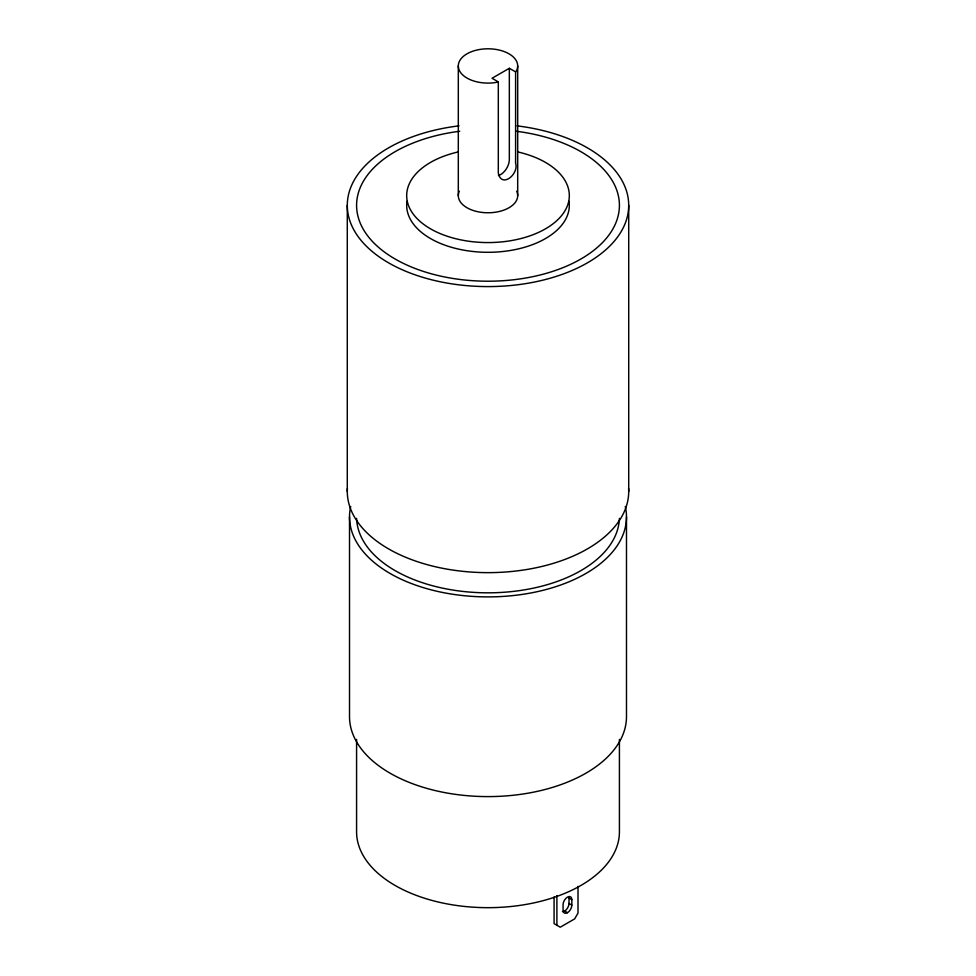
<?xml version="1.0" encoding="UTF-8"?>
<svg xmlns="http://www.w3.org/2000/svg" width="976" height="976" viewBox="0 0 976 976"><rect width="100%" height="100%" fill="white"/><g stroke="black" fill="none" stroke-linecap="round" stroke-linejoin="round"><path stroke-width="1.46" d="M515.596 71.895L516.682 70.382A29.695 17.141 0 0 0 490.586 48.861A29.695 17.141 0 0 0 458.415 67.442A29.695 17.141 0 0 0 495.686 82.509L498.309 81.886L498.309 173.167C501.627 188.722 519.147 173.996 515.596 163.187L515.596 71.895L509.338 68.283L492.038 78.263L498.309 81.886M568.874 896.798A6.198 3.575 -60 0 1 569.02 898.03L571.826 899.64L571.826 905.094A6.198 3.575 -60 0 1 567.446 912.682L564.64 911.059M569.02 898.03L569.02 903.471L571.826 905.094M628.715 205.35L628.715 491.404M626.482 516.951L626.482 716.64A138.482 79.959 0 0 1 488 796.599A138.482 79.959 0 0 1 349.518 716.64L349.518 516.951M619.418 739.369L619.418 831.796A131.418 75.872 0 0 1 488 907.668A131.418 75.872 0 0 1 356.582 831.796L356.582 739.369M578.012 886.391L578.012 913.06L574.644 918.904L560.261 927.2L554.087 923.638L554.087 896.956M556.893 895.614L556.893 925.26M517.695 65.941L517.695 195.615M509.338 68.283L509.338 159.576A12.224 7.064 -60 0 1 498.455 175.497M458.305 65.941L458.305 195.615M347.285 205.35L347.285 491.404M619.394 518.354A131.418 75.872 0 0 1 488 592.822A131.418 75.872 0 0 1 356.606 518.354M625.299 506.507A138.482 79.959 0 0 1 488 596.897A138.482 79.959 0 0 1 350.701 506.507M628.629 488.586A140.715 81.24 0 0 1 488 572.644A140.715 81.24 0 0 1 347.371 488.586M516.999 125.855A140.715 81.24 0 0 1 604.705 250.734A140.715 81.24 0 0 1 371.295 250.734A140.715 81.24 0 0 1 459.001 125.855M516.243 131.248A131.418 75.872 0 0 1 596.775 247.916A131.418 75.872 0 0 1 379.225 247.916A131.418 75.872 0 0 1 459.757 131.248M569.008 201.263A81.313 46.946 0 0 1 488 252.296A81.313 46.946 0 0 1 406.992 201.263M517.695 151.914A81.313 46.946 0 0 1 552.819 223.968A81.313 46.946 0 0 1 423.181 223.968A81.313 46.946 0 0 1 458.305 151.914M516.682 191.186A29.695 17.141 0 0 1 488 212.768A29.695 17.141 0 0 1 459.318 191.186M567.446 912.682A6.198 3.575 -60 0 1 563.067 910.144L563.067 904.703A6.198 3.575 -60 0 1 567.446 897.115A6.198 3.575 -60 0 1 571.826 899.64M569.02 903.471A6.198 3.575 -60 0 1 562.457 911.645"/></g></svg>
